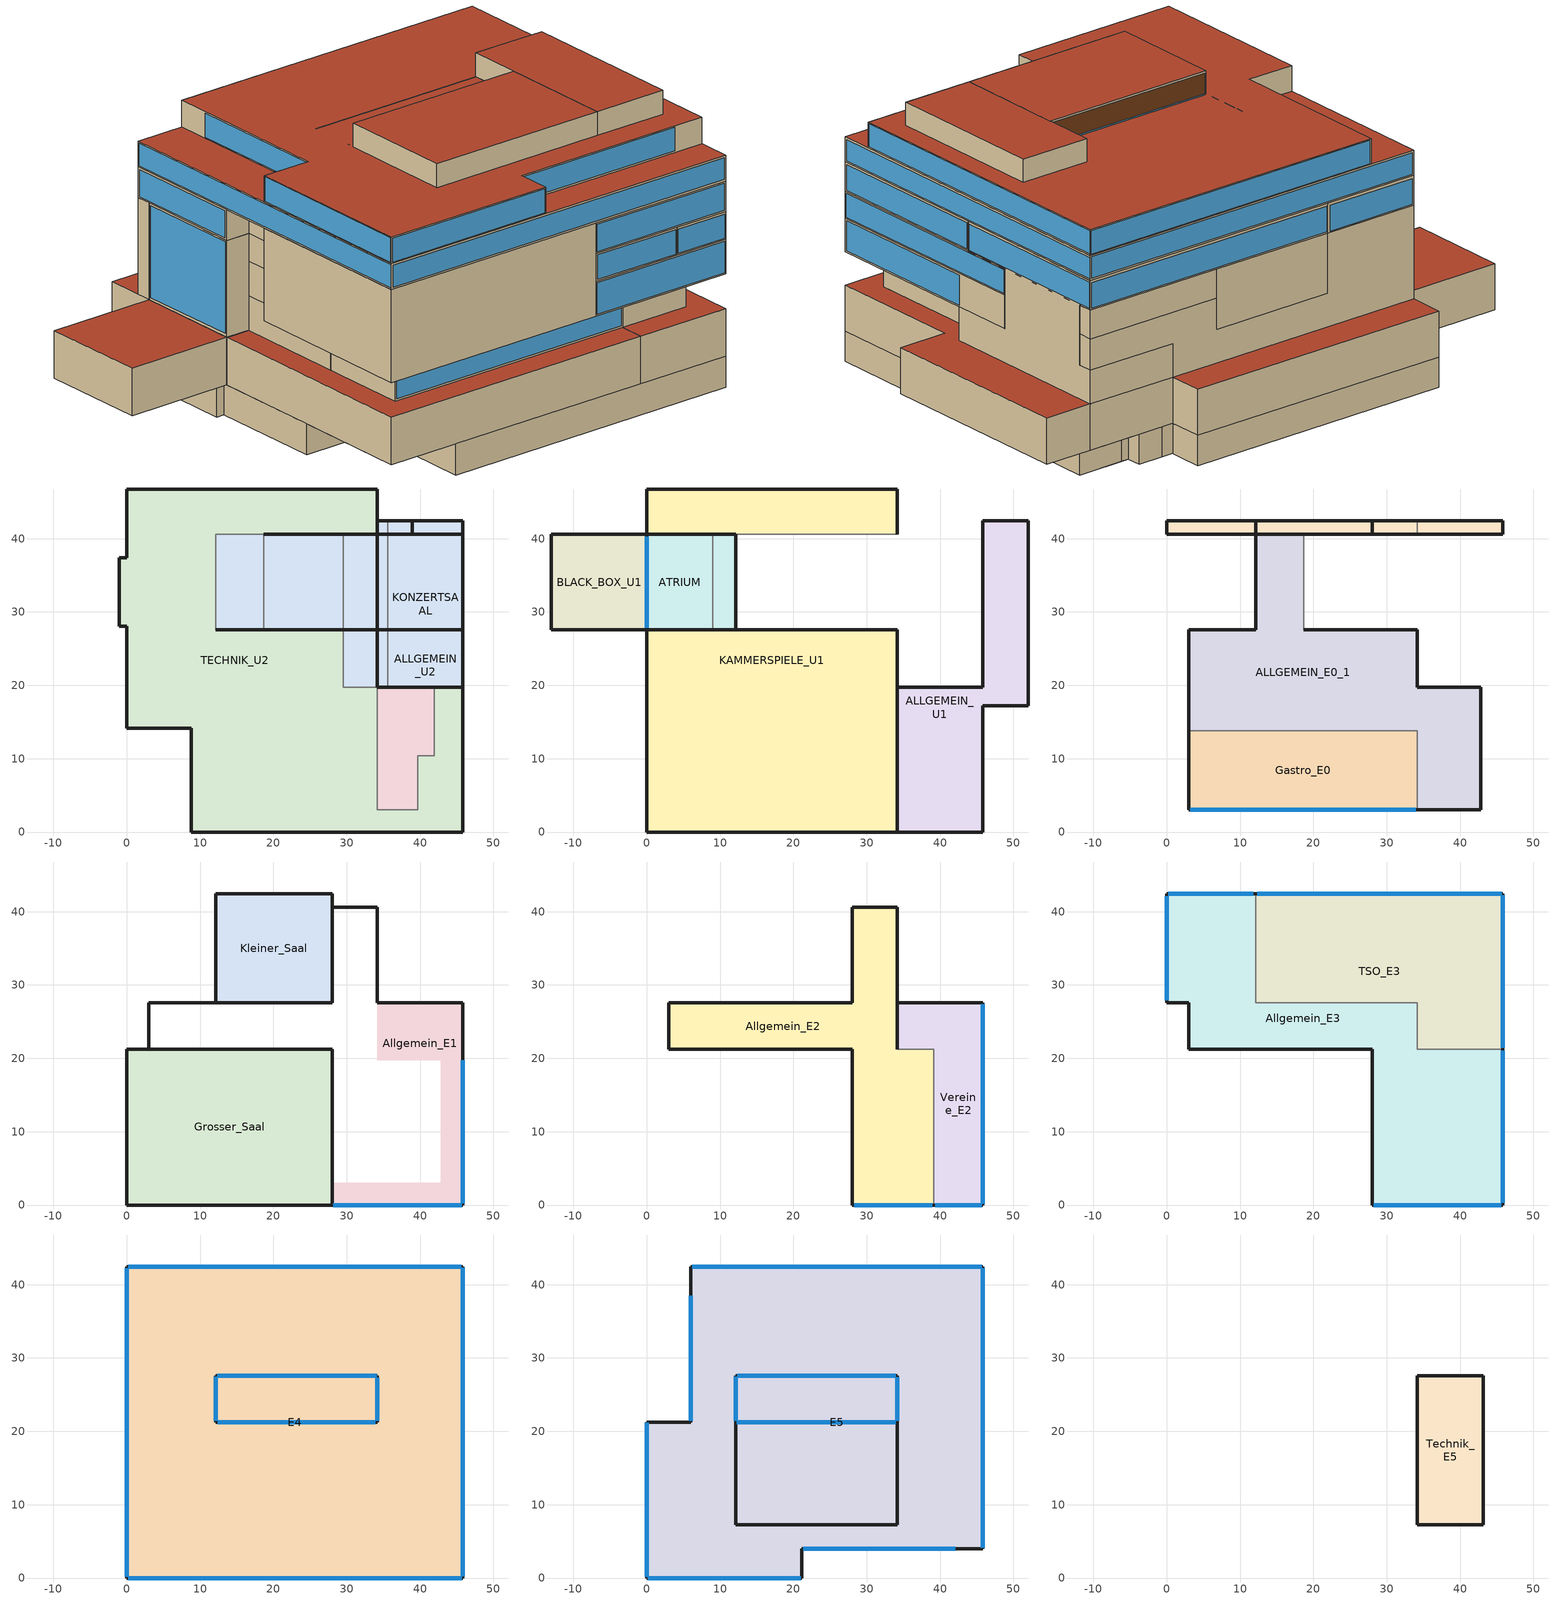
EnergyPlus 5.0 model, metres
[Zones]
TECHNIK_U2
 floor ground (GROUND_FLOOR): 34.17,46.77 34.17,40.57 29.51,40.57 29.51,19.71 34.17,19.71 34.17,3.06 39.71,3.06 39.71,10.41 41.91,10.41 41.91,19.71 45.82,19.71 45.82,0 8.8,0 8.8,14.18 0,14.18 0,28.05 -1,28.05 -1,37.37 0,37.37 0,46.77 z0
 wall outside (EXT_WALL): 34.17,40.57 34.17,46.77 0,46.77 0,37.37 -1,37.37 -1,28.05 0,28.05 0,14.18 8.8,14.18 8.8,0 45.82,0 45.82,19.71 z0:3.6
 wall to ALLGEMEIN_U2 (ADJ_WALL): 45.82,19.71 41.91,19.71 41.91,10.41 39.71,10.41 39.71,3.06 34.17,3.06 34.17,19.71 z0:3.6
 wall to KONZERTSAAL (ADJ_WALL): 34.17,19.71 29.51,19.71 29.51,40.57 34.17,40.57 z0:3.6
 ceiling to KAMMERSPIELE_U1 (ADJ_CEILING): 0,46.77 0,14.18 8.8,14.18 8.8,0 45.82,0 45.82,19.71 41.91,19.71 41.91,10.41 39.71,10.41 39.71,3.06 34.17,3.06 34.17,19.71 29.51,19.71 29.51,40.57 34.17,40.57 34.17,46.77 z3.6
 ceiling to BLACK_BOX_U1 (ADJ_CEILING): -1,37.37 -1,28.05 0,28.05 0,37.37 z3.6
KONZERTSAAL
 floor ground (GROUND_FLOOR): 29.51,40.57 29.51,27.57 12.17,27.57 12.17,40.57 z3.6; 45.82,42.42 45.82,19.71 35.62,19.71 35.62,42.42 z3.6; 35.62,42.42 35.62,19.71 29.51,19.71 29.51,40.57 34.17,40.57 34.17,42.42 z0
 wall outside (EXT_WALL): 34.17,27.57 34.17,19.71 45.82,19.71 z3.6:13.1; 45.82,40.57 34.17,40.57 34.17,27.57 45.82,27.57 z13.1:20.29; 45.82,42.42 34.17,42.42 / 34.17,40.57 18.67,40.57 z9.1:13.1; 35.62,42.42 34.17,42.42 34.17,40.57 z0:3.6; 45.82,42.42 34.17,42.42 34.17,40.57 z3.6:9.1; 45.82,19.71,13.1 45.82,19.71,3.6 45.82,42.42,3.6 45.82,42.42,13.1 45.82,40.57,13.1 45.82,40.57,20.6 45.82,27.57,20.6 45.82,27.57,13.1; 12.17,27.57,9.1 12.17,27.57,3.6 34.17,27.57,3.6 34.17,27.57,13.1 18.67,27.57,13.1 18.67,27.57,9.1; 45.82,19.71,13.1 45.82,19.71,3.6 45.82,42.42,3.6 45.82,42.42,13.1 45.82,40.57,13.1 45.82,40.57,20.29 45.82,27.57,20.29 45.82,27.57,13.1
 wall to ALLGEMEIN_U2 (ADJ_WALL): 34.17,19.71 35.62,19.71 35.62,42.42 z0:3.6
 wall to TECHNIK_U2 (ADJ_WALL): 34.17,40.57 29.51,40.57 29.51,19.71 34.17,19.71 z0:3.6
 wall to KAMMERSPIELE_U1 (ADJ_WALL): 34.17,40.57 12.17,40.57 12.17,27.57 z3.6:9.1
 wall to ALLGEMEIN_E0_2 (ADJ_WALL): 34.17,42.42 34.17,40.57 z9.1:13.1
 wall to ALLGEMEIN_E0_1 (ADJ_WALL): 18.67,40.57 18.67,27.57 z9.1:13.1
 roof outside (EXT_ROOF): 12.17,40.57 12.17,27.57 18.67,27.57 18.67,40.57 z9.1; 34.17,42.42 34.17,40.57 45.82,40.57 45.82,42.42 z13.1; 34.17,40.57 34.17,27.57 45.82,27.57 45.82,40.57 z20.29; 18.67,40.57 18.67,27.57 34.17,27.57 34.17,19.71 45.82,19.71 45.82,27.57 34.17,27.57 34.17,40.57 z13.1; 29.51,27.57 29.51,19.71 34.17,19.71 34.17,27.57 z3.6
ALLGEMEIN_U2
 floor ground (GROUND_FLOOR): 45.82,40.57 45.82,19.71 41.91,19.71 41.91,10.41 39.71,10.41 39.71,3.06 34.17,3.06 34.17,19.71 35.62,19.71 35.62,42.42 38.93,42.42 38.93,40.57 z0
 wall outside (EXT_WALL): 45.82,19.71 45.82,40.57 39.93,40.57 38.93,40.57 38.93,42.42 35.62,42.42 z0:3.6
 wall to KONZERTSAAL (ADJ_WALL): 35.62,42.42 35.62,19.71 34.17,19.71 z0:3.6
 wall to TECHNIK_U2 (ADJ_WALL): 34.17,19.71 34.17,3.06 39.71,3.06 39.71,10.41 41.91,10.41 41.91,19.71 45.82,19.71 z0:3.6
 roof outside (EXT_ROOF): 35.62,42.42 35.62,19.71 34.17,19.71 34.17,3.06 39.71,3.06 39.71,10.41 41.91,10.41 41.91,19.71 45.82,19.71 45.82,40.57 38.93,40.57 38.93,42.42 z3.6
ALLGEMEIN_U1
 floor ground (GROUND_FLOOR): 52.02,42.42 52.02,17.21 45.82,17.21 45.82,0 34.17,0 34.17,19.71 45.82,19.71 45.82,42.42 z3.6
 wall outside (EXT_WALL): 34.17,0 45.82,0 45.82,17.21 52.02,17.21 52.02,42.42 45.82,42.42 z3.6:9.1; 34.17,19.71 34.17,0 z3.6:6.36; 34.17,19.71 34.17,0 / 34.17,19.71 45.82,19.71 / 45.82,42.42 45.82,19.71 z6.36:9.1
 wall to KONZERTSAAL (ADJ_WALL): 45.82,42.42 45.82,19.71 / 34.17,19.71 45.82,19.71 z3.6:6.36
 wall ground (EXT_WALL): 52.02,42.42 45.82,42.42 z3.6:9.1
 ceiling to ALLGEMEIN_E0_1 (ADJ_CEILING): 34.17,19.71 34.17,3 42.82,3 42.82,19.71 z9.1
 roof outside (EXT_ROOF): 45.82,42.42 45.82,19.71 42.82,19.71 42.82,3 34.17,3 34.17,0 45.82,0 45.82,17.21 52.02,17.21 52.02,42.42 z9.1
KAMMERSPIELE_U1
 floor ground (GROUND_FLOOR): 34.17,46.77 34.17,40.57 12.17,40.57 12.17,27.57 34.17,27.57 34.17,0 8.8,0 8.8,14.18 0,14.18 0,27.57 9,27.57 9,40.57 0,40.57 0,46.77 z3.6; 8.8,14.18 8.8,0 0,0 0,14.18 z3.6
 wall outside (EXT_WALL): 34.17,40.57 34.17,46.77 0,46.77 0,40.57 / 0,27.57 0,0 34.17,0 34.17,27.57 12.17,27.57 z3.6:9.1
 wall to ATRIUM (ADJ_WALL): 0,40.57 9,40.57 9,27.57 0,27.57 z3.6:9.1
 wall to KONZERTSAAL (ADJ_WALL): 12.17,27.57 12.17,40.57 34.17,40.57 z3.6:9.1
 ceiling to ALLGEMEIN_E0_1 (ADJ_CEILING): 9,40.57 9,27.57 2.98,27.57 2.98,3 34.17,3 34.17,27.57 12.17,27.57 12.17,40.57 z9.1
 ceiling to ALLGEMEIN_E0_2 (ADJ_CEILING): 0,42.42 0,40.57 34.17,40.57 34.17,42.42 z9.1
 roof outside (EXT_ROOF): 0,27.57 0,0 34.17,0 34.17,3 2.98,3 2.98,27.57 z9.1; 0,46.77 0,42.42 34.17,42.42 34.17,46.77 z9.1
ATRIUM
 floor outside (EXT_ROOF): 12.17,40.57 12.17,27.57 9,27.57 9,40.57 z9.1
 floor ground (GROUND_FLOOR): 9,40.57 9,27.57 0,27.57 0,40.57 z3.6
 wall outside (EXT_WALL): 12.17,40.57 0,40.57 z9.1:20.6; 12.17,27.57 12.17,40.57 0,40.57 0,27.57 12.17,27.57 z9.1:20.29
 wall to KAMMERSPIELE_U1 (ADJ_WALL): 0,27.57 9,27.57 9,40.57 0,40.57 z3.6:9.1
 wall to BLACK_BOX_U1 (ADJ_WALL): 0,40.57 0,27.57 z3.6:9.1
 window (EXT_WINDOW1): 0,40.28 0,27.88 z9.45:20.07
 roof outside (EXT_ROOF): 0,40.57 0,27.57 12.17,27.57 12.17,40.57 z20.29
BLACK_BOX_U1
 floor to TECHNIK_U2 (ADJ_CEILING): 0,37.37 0,28.05 -1,28.05 -1,37.37 z3.6
 floor ground (GROUND_FLOOR): 0,40.57 0,27.57 -13,27.57 -13,40.57 z3.6
 wall outside (EXT_WALL): -13,27.57 0,27.57 / 0,40.57 -13,40.57 z3.6:9.1
 wall ground (EXT_WALL): -13,40.57 -13,27.57 z3.6:9.1
 wall to ATRIUM (ADJ_WALL): 0,27.57 0,40.57 z3.6:9.1
 roof outside (EXT_ROOF): -13,40.57 -13,27.57 0,27.57 0,40.57 z9.1
Gastro_E0
 floor ground (GROUND_FLOOR): 34.17,13.79 34.17,3 2.98,3 2.98,13.79 z9.1
 wall outside (EXT_WALL): 2.98,13.79 2.98,3 34.17,3 z9.1:13.1
 wall to ALLGEMEIN_E0_1 (ADJ_WALL): 34.17,3 34.17,13.79 2.98,13.79 z9.1:13.1
 window (EXT_WINDOW1): 3.2,3 33.97,3 z9.33:12.92
 roof outside (EXT_ROOF): 2.98,13.79 2.98,3 34.17,3 34.17,13.79 z13.1
ALLGEMEIN_E0_1
 wall outside (EXT_WALL): 34.17,3 42.82,3 42.82,19.71 34.17,19.71 34.17,27.57 18.67,27.57 / 18.67,40.57 12.17,40.57 12.17,27.57 3,27.57 2.98,27.57 2.98,13.79 z9.1:13.1
 wall to Gastro_E0 (ADJ_WALL): 2.98,13.79 34.17,13.79 34.17,3 z9.1:13.1
 wall to KONZERTSAAL (ADJ_WALL): 18.67,27.57 18.67,40.57 z9.1:13.1
 roof outside (EXT_ROOF): 12.17,40.57 12.17,27.57 18.67,27.57 18.67,40.57 z9.1; 12.17,40.57 12.17,27.57 2.98,27.57 2.98,13.79 34.17,13.79 34.17,3 42.82,3 42.82,19.71 34.17,19.71 34.17,27.57 18.67,27.57 18.67,40.57 z13.1; 3,27.57 2.98,13.79 34.17,13.79 34.17,3 42.82,3 42.82,19.71 34.17,19.71 34.17,27.57 z9.1; 2.98,27.57 2.98,13.79 3,27.57 z9.1
ALLGEMEIN_E0_2
 wall outside (EXT_WALL): 45.82,40.57 45.82,42.42 z13.1:16.85; 12.17,40.57 12.17,42.42 / 28,42.42 28,40.57 z13.1:20.29; 0,42.42 0,40.57 z9.1:20.29; 45.82,40.57 45.82,42.42 28,42.42 z16.85:20.29; 45.82,42.42,16.85 45.82,42.42,13.1 34.17,42.42,13.1 34.17,42.42,9.1 0,42.42,9.1 0,42.42,20.29 12.17,42.42,20.29 12.17,42.42,13.1 28,42.42,13.1 28,42.42,16.85; 28,40.57,20.29 28,40.57,16.85 34.17,40.57,16.85 34.17,40.57,13.1 45.82,40.57,13.1 45.82,40.57,20.29; 0,40.57,20.29 0,40.57,9.1 34.17,40.57,9.1 34.17,40.57,16.85 28,40.57,16.85 28,40.57,13.1 12.17,40.57,13.1 12.17,40.57,20.29
 wall to KONZERTSAAL (ADJ_WALL): 34.17,40.57 34.17,42.42 z9.1:13.1
 roof outside (EXT_ROOF): 0,42.42 0,40.57 34.17,40.57 34.17,42.42 z9.1; 0,42.42 0,40.57 12.17,40.57 12.17,42.42 z20.29; 12.17,42.42 12.17,40.57 28,40.57 28,42.42 z13.1; 34.17,42.42 34.17,40.57 45.82,40.57 45.82,42.42 z13.1; 28,42.42 28,40.57 45.82,40.57 45.82,42.42 z20.29
Grosser_Saal
 floor ground (GROUND_FLOOR): 28,21.27 28,0 0,0 0,21.27 z13.1
 wall outside (EXT_WALL): 0,0 28,0 28,21.27 0,21.27 0,0 z13.1:23.84
 roof outside (EXT_ROOF): 0,21.27 0,0 28,0 28,21.27 z23.84
Kleiner_Saal
 wall outside (EXT_WALL): 28,27.57 28,42.42 12.17,42.42 12.17,27.57 28,27.57 z13.1:20.29
 roof outside (EXT_ROOF): 12.17,42.42 12.17,27.57 28,27.57 28,42.42 z13.1; 12.17,42.42 12.17,27.57 28,27.57 28,42.42 z20.29
Allgemein_E1
 floor outside (EXT_ROOF): 45.82,27.57 45.82,0 28,0 28,3 42.82,3 42.82,19.71 34.17,19.71 34.17,27.57 z13.1
 wall outside (EXT_WALL): 28,0 45.82,0 45.82,27.57 34.17,27.57 34.17,40.57 28,40.57 28,27.57 2.98,27.57 2.98,21.27 28,21.27 / 28,0 28,21.27 z13.1:17.09
 window (EXT_WINDOW1): 28.2,0 45.69,0 z13.3:16.89; 45.82,0.27 45.82,19.74 z13.32:16.88
 roof outside (EXT_ROOF): 2.98,27.57 2.98,21.27 28,21.27 28,3 42.82,3 42.82,19.71 34.17,19.71 34.17,40.57 28,40.57 28,27.57 z13.1; 2.98,27.57 2.98,21.27 28,21.27 28,0 45.82,0 45.82,27.57 34.17,27.57 34.17,40.57 28,40.57 28,27.57 z17.09
Vereine_E2
 wall outside (EXT_WALL): 39.17,0 45.82,0 45.82,27.57 34.17,27.57 34.17,21.27 z17.09:20.29
 wall to Allgemein_E2 (ADJ_WALL): 34.17,21.27 39.17,21.27 39.17,0 z17.09:20.29
 window (EXT_WINDOW1): 39.35,0 45.69,0 z17.28:20.05; 45.82,0.18 45.82,27.39 z17.27:20.12
 roof outside (EXT_ROOF): 34.17,27.57 34.17,21.27 39.17,21.27 39.17,0 45.82,0 45.82,27.57 z17.09; 34.17,27.57 34.17,21.27 39.17,21.27 39.17,0 45.82,0 45.82,27.57 z20.29
Allgemein_E2
 wall outside (EXT_WALL): 34.17,21.27 34.17,40.57 28,40.57 28,27.57 2.98,27.57 2.98,21.27 28,21.27 28,0 39.17,0 z17.09:20.29
 wall to Vereine_E2 (ADJ_WALL): 39.17,0 39.17,21.27 34.17,21.27 z17.09:20.29
 window (EXT_WINDOW1): 28.3,0 38.97,0 z17.27:20.11
 roof outside (EXT_ROOF): 2.98,27.57 2.98,21.27 28,21.27 28,0 39.17,0 39.17,21.27 34.17,21.27 34.17,40.57 28,40.57 28,27.57 z17.09; 2.98,27.57 2.98,21.27 28,21.27 28,0 39.17,0 39.17,21.27 34.17,21.27 34.17,40.57 28,40.57 28,27.57 z20.29
Allgemein_E3
 floor ground (GROUND_FLOOR): 34.17,27.57 34.17,21.27 45.82,21.27 45.82,0 28,0 28,21.27 2.98,21.27 2.98,27.57 0,27.57 0,42.42 12.17,42.42 12.17,27.57 z20.29
 floor to TSO_E3 (ADJ_WALL): 34.17,27.57 12.17,27.57 / 12.17,27.57 12.17,42.42 z20.29:23.84
 wall outside (EXT_WALL): 12.17,42.42 0,42.42 0,27.57 2.98,27.57 2.98,21.27 28,21.27 28,0 45.82,0 45.82,21.27 z20.29:23.84
 wall to TSO_E3 (ADJ_WALL): 45.82,21.27 34.17,21.27 34.17,27.57 z20.29:23.84
 window (EXT_WINDOW1): 28.23,0 45.63,0 z20.49:23.64; 45.82,0.3 45.82,21.05 z20.52:23.59; 11.82,42.42 0.24,42.42 z20.44:23.53; 0,42.13 0,27.89 z20.48:23.62
 roof outside (EXT_ROOF): 0,42.42 0,27.57 2.98,27.57 2.98,21.27 28,21.27 28,0 45.82,0 45.82,21.27 34.17,21.27 34.17,27.57 12.17,27.57 12.17,42.42 z23.84
TSO_E3
 wall outside (EXT_WALL): 45.82,21.27 45.82,42.42 12.17,42.42 z20.29:23.84
 wall to Allgemein_E3 (ADJ_WALL): 12.17,42.42 12.17,27.57 34.17,27.57 34.17,21.27 45.82,21.27 z20.29:23.84
 window (EXT_WINDOW1): 45.82,21.45 45.82,42.24 z20.47:23.56; 45.66,42.42 12.32,42.42 z20.47:23.52
 roof outside (EXT_ROOF): 12.17,42.42 12.17,27.57 34.17,27.57 34.17,21.27 45.82,21.27 45.82,42.42 z20.29; 12.17,42.42 12.17,27.57 34.17,27.57 34.17,21.27 45.82,21.27 45.82,42.42 z23.84
E4
 floor ground (GROUND_FLOOR): 45.82,42.42 45.82,0 0,0 0,42.42 z23.84
 wall outside (EXT_WALL): 12.17,27.57 34.17,27.57 34.17,21.27 12.17,21.27 12.17,27.57 / 45.82,42.42 0,42.42 0,0 45.82,0 45.82,42.42 z23.84:26.82
 window (EXT_WINDOW1): 0.24,0 45.67,0 z24.06:26.58; 45.82,0.26 45.82,42.28 z24.02:26.53; 45.62,42.42 0.22,42.42 z24.04:26.62; 0,42.24 0,0.16 z24.01:26.64; 34.17,27.32 34.17,21.47 z24.09:26.56; 33.89,21.27 12.43,21.27 z24.07:26.46; 12.17,21.42 12.17,27.44 z24.06:26.51; 12.33,27.57 34.07,27.57 z23.98:26.47
 roof outside (EXT_ROOF): 0,42.42 0,0 45.82,0 45.82,42.42 z26.82
E5
 wall outside (EXT_WALL): 45.82,42.42 6,42.42 6,21.27 0,21.27 0,0 21.17,0 21.17,4 45.82,4 45.82,42.42 / 34.17,27.57 34.17,21.27 12.17,21.27 12.17,27.57 34.17,27.57 z26.82:29.88; 34.17,21.27 12.17,21.27 12.17,7.27 34.17,7.27 34.17,21.27 z29.88:32.62
 window (EXT_WINDOW1): 45.82,4.14 45.82,42.27 z26.99:29.76; 45.66,42.42 6.22,42.42 z26.94:29.72; 6,38.5 6,21.44 z26.95:29.69; 0,21.16 0,0.18 z26.95:29.8; 0.16,0 21.01,0 z26.95:29.75; 21.35,4 42.1,4 z27.02:29.71; 12.17,21.45 12.17,27.45 z26.94:29.69; 12.37,27.57 33.95,27.57 z27.04:29.67; 34.17,27.34 34.17,21.46 z26.96:29.59; 33.94,21.27 12.29,21.27 z26.97:29.88
 door (EXT_WALL): 33.94,21.27 12.29,21.27 z29.88:32.36
 roof outside (EXT_ROOF): 6,42.42 6,21.27 0,21.27 0,0 21.17,0 21.17,4 45.82,4 45.82,42.42 z26.82; 6,42.42 6,21.27 0,21.27 0,0 21.17,0 21.17,4 45.82,4 45.82,42.42 z29.88; 12.17,21.27 12.17,7.27 34.17,7.27 34.17,21.27 z32.62
Technik_E5
 wall outside (EXT_WALL): 34.17,7.27 43.17,7.27 43.17,27.57 34.17,27.57 34.17,7.27 z29.88:32.62
 roof outside (EXT_ROOF): 34.17,27.57 34.17,7.27 43.17,7.27 43.17,27.57 z29.88; 34.17,27.57 34.17,7.27 43.17,7.27 43.17,27.57 z32.62
[Building]
TRNSYS17: North Axis {deg}=0; Terrain=City; Loads Convergence Tolerance Value=0; Temperature Convergence Tolerance Value {deltaC}=0; Solar Distribution=FullInteriorAndExterior; Maximum Number of Warmup Days=0
[Site:Location]
not used: Latitude {deg}=0; Longitude {deg}=0; Time Zone {hr}=0; Elevation {m}=0
[Construction]
EXT_WALL; EXT_ROOF; GROUND_FLOOR; ADJ_WALL; ADJ_CEILING; EXT_WINDOW1: 
[WindowProperty:ShadingControl]
ESHADE=0; ESHADE=INPUT 1*MAX_ESHADE : SHADECNTRL=ESHADE_INTERNAL; ISHADE=INPUT 1*MAX_ISHADE : SHADECNTRL=ISHADE_INTERNAL
[SurfaceProperty:OtherSideCoefficients]
BOUNDARY=15; BOUNDARY=20; BOUNDARY=IDENTICAL; BOUNDARY=INPUT 1*TBOUNDARY; BOUNDARY=INPUT 1*TGROUND
[Zone] Multiplier=1
TECHNIK_U2; KONZERTSAAL; ALLGEMEIN_U2; ALLGEMEIN_U1; KAMMERSPIELE_U1; ATRIUM; BLACK_BOX_U1; Gastro_E0; ALLGEMEIN_E0_1; ALLGEMEIN_E0_2; Grosser_Saal; Kleiner_Saal; Allgemein_E1; Vereine_E2; Allgemein_E2; Allgemein_E3; TSO_E3; E4; E5; Technik_E5
